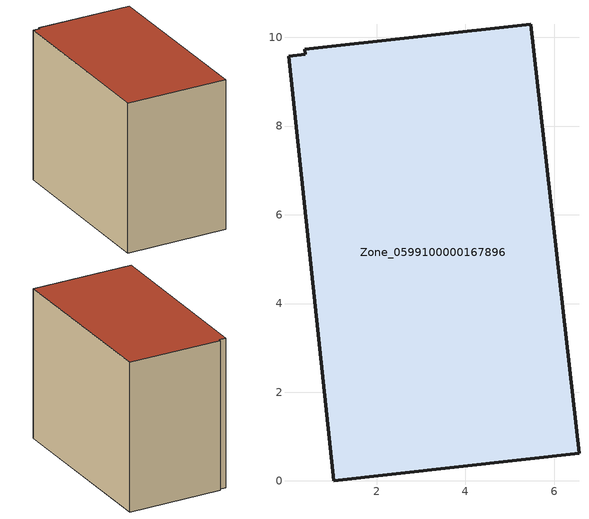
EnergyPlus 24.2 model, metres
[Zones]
Zone_0599100000167896
 floor ground (C_G): 6.56,0.62 1.03,0 0.01,9.57 0.39,9.62 0.38,9.73 5.47,10.3 z0
 wall outside (C_F): 6.56,0.62 5.47,10.3 0.38,9.73 0.39,9.62 0.01,9.57 1.03,0 6.56,0.62 z0:8.19
 roof outside (C_R): 1.03,0 6.56,0.62 5.47,10.3 0.38,9.73 0.39,9.62 0.01,9.57 z8.19
[BUILDING]
Pand.0599100000167896: North Axis=0; Terrain=City; Loads Convergence Tolerance Value=0.04; Temperature Convergence Tolerance Value=0.4; Solar Distribution=FullExterior; Maximum Number of Warmup Days=25; Minimum Number of Warmup Days=1
[Site:Location]
Rotterdam.The.Hague.AP_ZH_NLD Design_Conditions: Latitude=51.96; Longitude=4.45; Time Zone=1; Elevation=-4.5
[SITE:GROUNDTEMPERATURE:BUILDINGSURFACE]
18, 18, 18, 18, 18, 18, 18, 18, 18, 18, 18, 18
[MATERIAL] Thermal Absorptance=0.9; Solar Absorptance=0.7; Visible Absorptance=0.7
Name | Roughness | Thickness | Conductivity | Density | Specific Heat
G.TI.1946-1964 | MediumSmooth | 0.15 | 1 | 540 | 1210
F.TI.1946-1964 | Rough | 0.3 | 0.857143 | 1920 | 840
R.TI.1946-1964 | MediumRough | 0.2 | 0.277778 | 1500 | 1000
[CONSTRUCTION]
C_G: G.TI.1946-1964
C_F: F.TI.1946-1964
C_R: R.TI.1946-1964
[ZONE]
Zone_0599100000167896: Type=1; Multiplier=1; Ceiling Height=Autocalculate; Volume=Autocalculate; Floor Area=autocalculate; Part of Total Floor Area=Yes
[ZONEINFILTRATION:DESIGNFLOWRATE]
Infil_Zone_0599100000167896: Zone or ZoneList or Space or SpaceList=Zone_0599100000167896; Schedule=AlwaysOn; Design Flow Rate Calculation Method=Flow/Area; Flow Rate per Floor Area=0.003; Constant Term Coefficient=1; Temperature Term Coefficient=0; Velocity Term Coefficient=0; Velocity Squared Term Coefficient=0
[HVACTEMPLATE:ZONE:IDEALLOADSAIRSYSTEM]
Zone_0599100000167896: Maximum Heating Supply Air Temperature=50; Minimum Cooling Supply Air Temperature=13; Maximum Heating Supply Air Humidity Ratio=0.0156; Minimum Cooling Supply Air Humidity Ratio=0.0077; Heating Limit=NoLimit; Cooling Limit=NoLimit; Dehumidification Control Type=ConstantSensibleHeatRatio; Cooling Sensible Heat Ratio=0.7; Dehumidification Setpoint=60; Humidification Control Type=None; Humidification Setpoint=30; Outdoor Air Method=None; Outdoor Air Flow Rate per Person=0.00944; Outdoor Air Flow Rate per Zone Floor Area=0; Outdoor Air Flow Rate per Zone=0; Demand Controlled Ventilation Type=None; Outdoor Air Economizer Type=NoEconomizer; Heat Recovery Type=None; Sensible Heat Recovery Effectiveness=0.7; Latent Heat Recovery Effectiveness=0.65
[ZONECONTROL:THERMOSTAT]
ThermostatControl_Zone_0599100000167896: Zone or ZoneList=Zone_0599100000167896; Control Type Schedule=DualSetpointControlType; Control 1=Thermostat_Zone_0599100000167896; Temperature Difference Between Cutout And Setpoint=0
[THERMOSTATSETPOINT:DUALSETPOINT]
Thermostat_Zone_0599100000167896: Heating Setpoint Temperature Schedule=HeatingSetpoint_Zone_0599100000167896; Cooling Setpoint Temperature Schedule=CoolingSetpoint_Zone_0599100000167896
[SCHEDULE:COMPACT]
HeatingSetpoint_Zone_0599100000167896: Through: 12/31, For: AllDays, Until: 24:00, 21
CoolingSetpoint_Zone_0599100000167896: Through: 12/31, For: AllDays, Until: 24:00, 24
DualSetpointControlType: Through: 12/31, For: AllDays, Until: 24:00, 4
AlwaysOn: Through: 12/31, For: AllDays, Until: 24:00, 1
